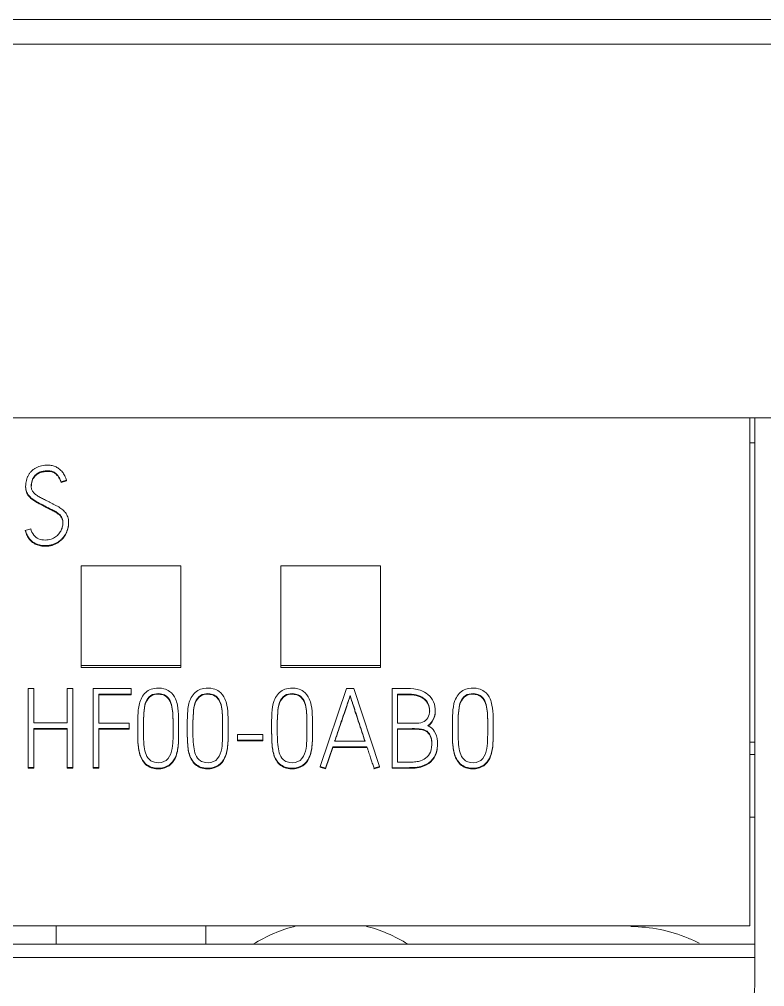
# Model space of a CAD drawing. Header units: millimetres. Extents: x 4137 to 6698, y 1400 to 3585.
# Drawn here: x 6231.81 to 6246.75, y 3361.39 to 3380.78 of the extents above; entities that cross this region are included whole.
import ezdxf

# ---------------------------------------------------------------- set-up
doc = ezdxf.new("R2010")
doc.units = ezdxf.units.MM
doc.layers.add('000-PI-Oprema', color=30, linetype='Continuous', lineweight=5)
doc.layers.add('004-PI-DIN Šina', color=3, linetype='Continuous')

msp = doc.modelspace()

# ---------------------------------------------------------------- linework, layer by layer
at = {"layer": '000-PI-Oprema', "color": 0, "linetype": 'ByBlock', "lineweight": 0}
for p, q in [((6246.448, 3372.791), (6221.648, 3372.791)), ((6246.448, 3372.791), (6246.548, 3372.791)), ((6246.448, 3362.608), (6246.448, 3372.791)), ((6251.448, 3372.791), (6246.548, 3372.791)), ((6246.548, 3372.291), (6246.448, 3372.291)), ((6231.934, 3371.42), (6231.934, 3371.407)), ((6232.645, 3371.509), (6232.753, 3371.54)), ((6232.645, 3371.496), (6232.753, 3371.527)), ((6232.645, 3371.509), (6232.645, 3371.496)), ((6232.753, 3371.54), (6232.753, 3371.527)), ((6232.795, 3370.682), (6232.795, 3370.695)), ((6232.037, 3370.567), (6231.928, 3370.536)), ((6231.928, 3370.536), (6231.928, 3370.524)), ((6233.048, 3369.827), (6233.048, 3367.828)), ((6235.048, 3369.827), (6233.048, 3369.827)), ((6235.048, 3367.828), (6235.048, 3369.827)), ((6237.048, 3369.827), (6237.048, 3367.828)), ((6239.048, 3369.827), (6237.048, 3369.827)), ((6239.048, 3367.828), (6239.048, 3369.827)), ((6233.048, 3367.828), (6233.048, 3367.79)), ((6233.048, 3367.828), (6235.048, 3367.828)), ((6233.048, 3367.79), (6235.048, 3367.79)), ((6235.048, 3367.828), (6235.048, 3367.79)), ((6237.048, 3367.828), (6239.048, 3367.828)), ((6237.048, 3367.828), (6237.048, 3367.79)), ((6237.048, 3367.79), (6239.048, 3367.79)), ((6239.048, 3367.828), (6239.048, 3367.79)), ((6231.985, 3367.365), (6231.985, 3365.782)), ((6232.096, 3367.365), (6231.985, 3367.365)), ((6232.096, 3366.678), (6232.096, 3367.365)), ((6232.88, 3367.365), (6232.767, 3367.365)), ((6232.767, 3367.365), (6232.767, 3366.678)), ((6232.88, 3365.782), (6232.88, 3367.365)), ((6234.052, 3367.367), (6233.29, 3367.367)), ((6233.29, 3367.367), (6233.29, 3365.784)), ((6234.052, 3367.255), (6234.052, 3367.367)), ((6238.368, 3367.369), (6237.837, 3365.804)), ((6238.51, 3367.369), (6238.368, 3367.369)), ((6239.027, 3365.804), (6238.51, 3367.369)), ((6239.278, 3365.78), (6239.278, 3367.365)), ((6233.404, 3366.674), (6233.404, 3367.255)), ((6233.404, 3367.255), (6234.052, 3367.255)), ((6233.404, 3367.242), (6234.052, 3367.242)), ((6234.052, 3367.255), (6234.052, 3367.242)), ((6238.439, 3367.228), (6238.439, 3367.216)), ((6239.391, 3367.253), (6239.391, 3366.671)), ((6240.146, 3366.916), (6240.146, 3366.937)), ((6232.767, 3366.678), (6232.096, 3366.678)), ((6232.096, 3365.782), (6232.096, 3366.566)), ((6232.096, 3366.566), (6232.767, 3366.566)), ((6232.767, 3366.566), (6232.767, 3365.782)), ((6234.012, 3366.674), (6233.404, 3366.674)), ((6233.404, 3365.784), (6233.404, 3366.564)), ((6233.404, 3366.564), (6234.012, 3366.564)), ((6234.012, 3366.564), (6234.012, 3366.674)), ((6234.012, 3366.564), (6234.012, 3366.551)), ((6234.182, 3366.631), (6234.182, 3366.618)), ((6235.001, 3366.587), (6235.001, 3366.6)), ((6235.174, 3366.631), (6235.174, 3366.618)), ((6235.993, 3366.587), (6235.993, 3366.6)), ((6236.865, 3366.631), (6236.865, 3366.618)), ((6237.684, 3366.587), (6237.684, 3366.6)), ((6239.391, 3366.561), (6239.391, 3365.89)), ((6240.489, 3366.631), (6240.489, 3366.618)), ((6241.308, 3366.587), (6241.308, 3366.6)), ((6232.096, 3366.553), (6232.767, 3366.553)), ((6233.404, 3366.551), (6234.012, 3366.551)), ((6236.69, 3366.443), (6236.184, 3366.443)), ((6236.184, 3366.443), (6236.184, 3366.33)), ((6236.69, 3366.33), (6236.69, 3366.443)), ((6236.184, 3366.33), (6236.184, 3366.318)), ((6236.184, 3366.33), (6236.69, 3366.33)), ((6236.184, 3366.318), (6236.69, 3366.318)), ((6236.69, 3366.33), (6236.69, 3366.318)), ((6237.944, 3365.769), (6238.09, 3366.198)), ((6237.944, 3365.756), (6238.09, 3366.185)), ((6238.09, 3366.198), (6238.776, 3366.198)), ((6238.09, 3366.198), (6238.09, 3366.185)), ((6238.09, 3366.185), (6238.776, 3366.185)), ((6238.738, 3366.31), (6238.128, 3366.31)), ((6238.776, 3366.198), (6238.776, 3366.185)), ((6240.19, 3366.245), (6240.19, 3366.257)), ((6246.448, 3366.291), (6246.548, 3366.291)), ((6246.448, 3366.041), (6246.548, 3366.041)), ((6231.985, 3365.782), (6231.985, 3365.769)), ((6231.985, 3365.782), (6232.096, 3365.782)), ((6232.096, 3365.782), (6232.096, 3365.769)), ((6232.767, 3365.782), (6232.767, 3365.769)), ((6232.767, 3365.782), (6232.88, 3365.782)), ((6232.88, 3365.782), (6232.88, 3365.769)), ((6233.29, 3365.784), (6233.404, 3365.784)), ((6233.29, 3365.784), (6233.29, 3365.772)), ((6233.404, 3365.784), (6233.404, 3365.772)), ((6237.837, 3365.804), (6237.944, 3365.769)), ((6237.837, 3365.804), (6237.837, 3365.791)), ((6237.837, 3365.791), (6237.944, 3365.756)), ((6238.918, 3365.769), (6239.027, 3365.804)), ((6238.918, 3365.756), (6239.027, 3365.791)), ((6239.027, 3365.804), (6239.027, 3365.791)), ((6239.278, 3365.78), (6239.278, 3365.767)), ((6231.985, 3365.769), (6232.096, 3365.769)), ((6232.767, 3365.769), (6232.88, 3365.769)), ((6233.29, 3365.772), (6233.404, 3365.772)), ((6237.944, 3365.769), (6237.944, 3365.756)), ((6238.916, 3365.763), (6238.918, 3365.756)), ((6238.918, 3365.769), (6238.918, 3365.756)), ((6246.448, 3364.786), (6246.548, 3364.786)), ((6246.448, 3362.608), (6221.648, 3362.608)), ((6232.548, 3362.608), (6232.548, 3362.24)), ((6235.548, 3362.608), (6235.548, 3362.24)), ((6246.548, 3362.24), (6221.548, 3362.24)), ((6246.548, 3361.977), (6221.548, 3361.977))]:
    msp.add_line(p, q, dxfattribs=at)
for start, end in [(103.753, 122.3801), (57.6199, 76.247)]:
    msp.add_arc((6238.048, 3359.791), 2.9, start, end, dxfattribs=at)
for points, knots in [([(6246.548, 3361.977), (6246.548, 3364.498), (6246.548, 3368.103), (6246.548, 3371.706), (6246.548, 3372.791)], [0, 0, 0, 0, 0.698854, 1, 1, 1, 1]), ([(6232.753, 3371.54), (6232.744, 3371.571), (6232.722, 3371.628), (6232.674, 3371.705), (6232.615, 3371.766), (6232.546, 3371.811), (6232.467, 3371.839), (6232.389, 3371.845), (6232.318, 3371.842), (6232.256, 3371.832), (6232.198, 3371.816), (6232.145, 3371.793), (6232.097, 3371.764), (6232.056, 3371.729), (6232.02, 3371.689), (6231.99, 3371.643), (6231.965, 3371.593), (6231.947, 3371.538), (6231.937, 3371.478), (6231.933, 3371.42), (6231.937, 3371.365), (6231.948, 3371.317), (6231.968, 3371.275), (6231.994, 3371.239), (6232.024, 3371.204), (6232.059, 3371.174), (6232.097, 3371.146), (6232.139, 3371.119), (6232.184, 3371.095), (6232.231, 3371.071), (6232.278, 3371.047), (6232.324, 3371.021), (6232.37, 3370.997), (6232.414, 3370.974), (6232.458, 3370.954), (6232.499, 3370.934), (6232.537, 3370.912), (6232.572, 3370.889), (6232.604, 3370.865), (6232.63, 3370.838), (6232.653, 3370.809), (6232.671, 3370.775), (6232.68, 3370.737), (6232.683, 3370.697), (6232.681, 3370.659), (6232.674, 3370.621), (6232.664, 3370.582), (6232.649, 3370.542), (6232.629, 3370.503), (6232.603, 3370.467), (6232.572, 3370.433), (6232.535, 3370.404), (6232.492, 3370.377), (6232.443, 3370.357), (6232.387, 3370.345), (6232.303, 3370.34), (6232.193, 3370.355), (6232.085, 3370.44), (6232.045, 3370.522), (6232.037, 3370.567)], [0, 0, 0, 0, 0.029502, 0.056552, 0.082213, 0.107035, 0.131706, 0.157625, 0.177725, 0.196768, 0.215008, 0.232485, 0.249262, 0.265692, 0.282067, 0.298646, 0.315747, 0.333416, 0.35172, 0.370963, 0.387214, 0.402039, 0.415923, 0.429557, 0.443355, 0.457518, 0.472137, 0.48722, 0.502837, 0.518847, 0.535063, 0.551489, 0.567151, 0.582304, 0.596956, 0.611001, 0.624363, 0.637091, 0.649186, 0.660727, 0.671894, 0.683121, 0.695107, 0.708316, 0.719066, 0.730707, 0.743348, 0.756492, 0.769735, 0.783289, 0.797204, 0.811603, 0.826753, 0.842746, 0.859925, 0.878764, 0.920226, 0.957605, 1, 1, 1, 1]), ([(6231.928, 3370.536), (6231.937, 3370.505), (6231.96, 3370.446), (6232.009, 3370.368), (6232.072, 3370.306), (6232.147, 3370.261), (6232.234, 3370.235), (6232.319, 3370.228), (6232.396, 3370.233), (6232.463, 3370.247), (6232.524, 3370.269), (6232.579, 3370.299), (6232.629, 3370.335), (6232.672, 3370.376), (6232.709, 3370.421), (6232.74, 3370.471), (6232.764, 3370.525), (6232.782, 3370.581), (6232.793, 3370.637), (6232.797, 3370.695), (6232.793, 3370.752), (6232.781, 3370.805), (6232.759, 3370.851), (6232.731, 3370.892), (6232.698, 3370.929), (6232.66, 3370.962), (6232.618, 3370.992), (6232.574, 3371.019), (6232.526, 3371.044), (6232.476, 3371.068), (6232.427, 3371.093), (6232.38, 3371.119), (6232.335, 3371.142), (6232.293, 3371.164), (6232.252, 3371.184), (6232.214, 3371.204), (6232.179, 3371.224), (6232.147, 3371.245), (6232.118, 3371.267), (6232.094, 3371.292), (6232.073, 3371.318), (6232.058, 3371.348), (6232.049, 3371.381), (6232.046, 3371.427), (6232.05, 3371.48), (6232.062, 3371.537), (6232.083, 3371.585), (6232.111, 3371.624), (6232.141, 3371.656), (6232.175, 3371.682), (6232.212, 3371.701), (6232.249, 3371.715), (6232.286, 3371.723), (6232.322, 3371.728), (6232.354, 3371.731), (6232.387, 3371.732), (6232.421, 3371.73), (6232.458, 3371.722), (6232.49, 3371.709), (6232.519, 3371.692), (6232.545, 3371.673), (6232.567, 3371.652), (6232.586, 3371.628), (6232.603, 3371.604), (6232.617, 3371.579), (6232.628, 3371.555), (6232.638, 3371.531), (6232.643, 3371.516), (6232.645, 3371.509)], [0, 0, 0, 0, 0.030216, 0.057834, 0.084112, 0.110126, 0.13699, 0.166062, 0.187444, 0.207786, 0.227532, 0.246694, 0.265147, 0.28321, 0.301078, 0.318906, 0.33698, 0.354995, 0.372624, 0.390132, 0.408102, 0.424528, 0.439934, 0.454952, 0.469937, 0.485134, 0.500714, 0.516729, 0.533253, 0.550073, 0.566929, 0.583824, 0.598837, 0.613277, 0.627146, 0.64033, 0.652736, 0.664395, 0.675364, 0.685785, 0.695827, 0.705789, 0.716159, 0.727332, 0.74751, 0.765141, 0.780786, 0.795151, 0.808601, 0.821478, 0.833928, 0.845962, 0.857807, 0.868933, 0.878649, 0.88698, 0.899043, 0.910208, 0.920757, 0.930874, 0.940594, 0.950061, 0.959303, 0.96829, 0.9771, 0.985473, 0.993098, 1, 1, 1, 1]), ([(6232.048, 3371.412), (6232.048, 3371.431), (6232.051, 3371.47), (6232.062, 3371.524), (6232.083, 3371.572), (6232.111, 3371.611), (6232.141, 3371.643), (6232.175, 3371.669), (6232.212, 3371.688), (6232.249, 3371.702), (6232.286, 3371.71), (6232.322, 3371.715), (6232.354, 3371.718), (6232.387, 3371.719), (6232.421, 3371.717), (6232.458, 3371.71), (6232.49, 3371.697), (6232.519, 3371.68), (6232.545, 3371.661), (6232.567, 3371.639), (6232.586, 3371.616), (6232.603, 3371.591), (6232.617, 3371.566), (6232.628, 3371.542), (6232.638, 3371.519), (6232.643, 3371.504), (6232.645, 3371.496)], [0, 0, 0, 0, 0.065823, 0.131059, 0.188942, 0.242091, 0.291852, 0.339495, 0.385558, 0.430084, 0.473906, 0.515072, 0.551021, 0.581842, 0.626473, 0.667782, 0.706813, 0.744244, 0.780205, 0.815232, 0.849428, 0.882676, 0.915274, 0.946254, 0.974465, 1, 1, 1, 1]), ([(6231.934, 3371.413), (6231.934, 3371.41), (6231.934, 3371.389), (6231.937, 3371.353), (6231.948, 3371.305), (6231.968, 3371.263), (6231.994, 3371.226), (6232.024, 3371.192), (6232.059, 3371.161), (6232.097, 3371.133), (6232.139, 3371.106), (6232.184, 3371.082), (6232.231, 3371.059), (6232.278, 3371.034), (6232.324, 3371.008), (6232.37, 3370.984), (6232.414, 3370.961), (6232.458, 3370.941), (6232.499, 3370.921), (6232.537, 3370.899), (6232.572, 3370.877), (6232.604, 3370.852), (6232.63, 3370.825), (6232.653, 3370.796), (6232.671, 3370.762), (6232.68, 3370.724), (6232.682, 3370.698), (6232.682, 3370.684)], [0, 0, 0, 0, 0.008262, 0.056111, 0.099761, 0.14064, 0.180782, 0.221408, 0.263107, 0.306149, 0.350557, 0.396538, 0.443676, 0.491422, 0.539784, 0.585899, 0.630514, 0.673652, 0.715005, 0.754346, 0.79182, 0.827432, 0.861414, 0.894293, 0.927346, 0.962637, 1, 1, 1, 1]), ([(6231.928, 3370.524), (6231.937, 3370.492), (6231.96, 3370.433), (6232.009, 3370.355), (6232.072, 3370.293), (6232.147, 3370.249), (6232.234, 3370.223), (6232.319, 3370.216), (6232.396, 3370.22), (6232.463, 3370.234), (6232.524, 3370.257), (6232.579, 3370.287), (6232.629, 3370.322), (6232.672, 3370.363), (6232.709, 3370.409), (6232.74, 3370.459), (6232.764, 3370.512), (6232.782, 3370.568), (6232.793, 3370.625), (6232.796, 3370.664), (6232.795, 3370.683), (6232.795, 3370.684)], [0, 0, 0, 0, 0.077352, 0.148056, 0.215328, 0.281923, 0.350695, 0.425118, 0.479856, 0.531932, 0.582482, 0.631538, 0.678776, 0.725017, 0.770759, 0.816399, 0.862669, 0.908787, 0.953917, 0.998739, 1, 1, 1, 1]), ([(6234.512, 3367.369), (6234.47, 3367.361), (6234.346, 3367.321), (6234.212, 3367.129), (6234.179, 3366.831), (6234.183, 3366.535), (6234.183, 3366.28), (6234.212, 3366.07), (6234.273, 3365.905), (6234.454, 3365.77), (6234.657, 3365.752), (6234.86, 3365.847), (6234.97, 3366.04), (6235.002, 3366.274), (6235.001, 3366.528), (6235.002, 3366.782), (6234.99, 3366.995), (6234.938, 3367.181), (6234.846, 3367.306), (6234.686, 3367.379), (6234.576, 3367.381), (6234.512, 3367.369)], [0, 0, 0, 0, 0.03125, 0.09375, 0.15625, 0.25, 0.3125, 0.34375, 0.40625, 0.4375, 0.5, 0.546875, 0.59375, 0.65625, 0.71875, 0.78125, 0.84375, 0.875, 0.921875, 0.953125, 1, 1, 1, 1]), ([(6235.504, 3367.369), (6235.462, 3367.361), (6235.338, 3367.321), (6235.204, 3367.129), (6235.171, 3366.831), (6235.175, 3366.535), (6235.175, 3366.28), (6235.204, 3366.07), (6235.265, 3365.905), (6235.446, 3365.77), (6235.649, 3365.752), (6235.852, 3365.847), (6235.962, 3366.04), (6235.993, 3366.274), (6235.993, 3366.528), (6235.994, 3366.782), (6235.982, 3366.995), (6235.93, 3367.181), (6235.838, 3367.306), (6235.678, 3367.379), (6235.568, 3367.381), (6235.504, 3367.369)], [0, 0, 0, 0, 0.03125, 0.09375, 0.15625, 0.25, 0.3125, 0.34375, 0.40625, 0.4375, 0.5, 0.546875, 0.59375, 0.65625, 0.71875, 0.78125, 0.84375, 0.875, 0.921875, 0.953125, 1, 1, 1, 1]), ([(6237.195, 3367.369), (6237.153, 3367.361), (6237.029, 3367.321), (6236.894, 3367.129), (6236.862, 3366.831), (6236.866, 3366.535), (6236.866, 3366.28), (6236.895, 3366.07), (6236.956, 3365.905), (6237.137, 3365.77), (6237.34, 3365.752), (6237.543, 3365.847), (6237.653, 3366.04), (6237.684, 3366.274), (6237.684, 3366.528), (6237.685, 3366.782), (6237.673, 3366.995), (6237.621, 3367.181), (6237.529, 3367.306), (6237.369, 3367.379), (6237.259, 3367.381), (6237.195, 3367.369)], [0, 0, 0, 0, 0.03125, 0.09375, 0.15625, 0.25, 0.3125, 0.34375, 0.40625, 0.4375, 0.5, 0.546875, 0.59375, 0.65625, 0.71875, 0.78125, 0.84375, 0.875, 0.921875, 0.953125, 1, 1, 1, 1]), ([(6239.278, 3367.365), (6239.337, 3367.365), (6239.483, 3367.362), (6239.716, 3367.376), (6239.95, 3367.304), (6240.105, 3367.149), (6240.156, 3366.968), (6240.138, 3366.806), (6240.075, 3366.692), (6240.023, 3366.643), (6239.999, 3366.625)], [0, 0, 0, 0, 0.121799, 0.300471, 0.478612, 0.608153, 0.736749, 0.853072, 0.938599, 1, 1, 1, 1]), ([(6240.819, 3367.369), (6240.776, 3367.361), (6240.652, 3367.321), (6240.518, 3367.129), (6240.486, 3366.831), (6240.49, 3366.535), (6240.49, 3366.28), (6240.519, 3366.07), (6240.579, 3365.905), (6240.761, 3365.77), (6240.964, 3365.752), (6241.167, 3365.847), (6241.277, 3366.04), (6241.308, 3366.274), (6241.308, 3366.528), (6241.309, 3366.782), (6241.297, 3366.995), (6241.245, 3367.181), (6241.153, 3367.306), (6240.993, 3367.379), (6240.883, 3367.381), (6240.819, 3367.369)], [0, 0, 0, 0, 0.03125, 0.09375, 0.15625, 0.25, 0.3125, 0.34375, 0.40625, 0.4375, 0.5, 0.546875, 0.59375, 0.65625, 0.71875, 0.78125, 0.84375, 0.875, 0.921875, 0.953125, 1, 1, 1, 1]), ([(6234.738, 3367.228), (6234.708, 3367.247), (6234.62, 3367.27), (6234.474, 3367.262), (6234.332, 3367.128), (6234.306, 3366.929), (6234.293, 3366.722), (6234.296, 3366.545), (6234.296, 3366.37), (6234.305, 3366.211), (6234.338, 3366.039), (6234.422, 3365.914), (6234.582, 3365.868), (6234.774, 3365.896), (6234.875, 3366.116), (6234.891, 3366.354), (6234.891, 3366.602), (6234.889, 3366.83), (6234.873, 3367.005), (6234.83, 3367.141), (6234.768, 3367.21), (6234.738, 3367.228)], [0, 0, 0, 0, 0.03125, 0.078125, 0.125, 0.1875, 0.25, 0.3125, 0.34375, 0.40625, 0.453125, 0.5, 0.53125, 0.59375, 0.65625, 0.71875, 0.8125, 0.875, 0.921875, 0.96875, 1, 1, 1, 1]), ([(6234.738, 3367.216), (6234.708, 3367.234), (6234.62, 3367.257), (6234.474, 3367.249), (6234.332, 3367.115), (6234.306, 3366.916), (6234.296, 3366.752), (6234.295, 3366.656), (6234.295, 3366.629)], [0, 0, 0, 0, 0.114194, 0.285486, 0.456777, 0.685166, 0.913555, 1, 1, 1, 1]), ([(6234.89, 3366.542), (6234.89, 3366.569), (6234.89, 3366.667), (6234.889, 3366.817), (6234.873, 3366.993), (6234.83, 3367.128), (6234.768, 3367.197), (6234.738, 3367.216)], [0, 0, 0, 0, 0.115044, 0.410029, 0.631268, 0.852507, 1, 1, 1, 1]), ([(6235.73, 3367.228), (6235.7, 3367.247), (6235.612, 3367.27), (6235.466, 3367.262), (6235.324, 3367.128), (6235.298, 3366.929), (6235.285, 3366.722), (6235.288, 3366.545), (6235.288, 3366.37), (6235.297, 3366.211), (6235.33, 3366.039), (6235.414, 3365.914), (6235.574, 3365.868), (6235.766, 3365.896), (6235.867, 3366.116), (6235.883, 3366.354), (6235.883, 3366.602), (6235.881, 3366.83), (6235.865, 3367.005), (6235.822, 3367.141), (6235.76, 3367.21), (6235.73, 3367.228)], [0, 0, 0, 0, 0.03125, 0.078125, 0.125, 0.1875, 0.25, 0.3125, 0.34375, 0.40625, 0.453125, 0.5, 0.53125, 0.59375, 0.65625, 0.71875, 0.8125, 0.875, 0.921875, 0.96875, 1, 1, 1, 1]), ([(6235.73, 3367.216), (6235.7, 3367.234), (6235.612, 3367.257), (6235.466, 3367.249), (6235.324, 3367.115), (6235.298, 3366.916), (6235.288, 3366.752), (6235.287, 3366.656), (6235.287, 3366.629)], [0, 0, 0, 0, 0.114194, 0.285486, 0.456777, 0.685166, 0.913555, 1, 1, 1, 1]), ([(6235.882, 3366.542), (6235.882, 3366.569), (6235.882, 3366.667), (6235.881, 3366.817), (6235.865, 3366.993), (6235.822, 3367.128), (6235.76, 3367.197), (6235.73, 3367.216)], [0, 0, 0, 0, 0.115044, 0.410029, 0.631268, 0.852507, 1, 1, 1, 1]), ([(6237.421, 3367.228), (6237.391, 3367.247), (6237.303, 3367.27), (6237.157, 3367.262), (6237.015, 3367.128), (6236.989, 3366.929), (6236.976, 3366.722), (6236.979, 3366.545), (6236.979, 3366.37), (6236.988, 3366.211), (6237.021, 3366.039), (6237.105, 3365.914), (6237.265, 3365.868), (6237.457, 3365.896), (6237.558, 3366.116), (6237.574, 3366.354), (6237.574, 3366.602), (6237.572, 3366.83), (6237.556, 3367.005), (6237.513, 3367.141), (6237.451, 3367.21), (6237.421, 3367.228)], [0, 0, 0, 0, 0.03125, 0.078125, 0.125, 0.1875, 0.25, 0.3125, 0.34375, 0.40625, 0.453125, 0.5, 0.53125, 0.59375, 0.65625, 0.71875, 0.8125, 0.875, 0.921875, 0.96875, 1, 1, 1, 1]), ([(6237.421, 3367.216), (6237.391, 3367.234), (6237.303, 3367.257), (6237.157, 3367.249), (6237.015, 3367.115), (6236.989, 3366.916), (6236.979, 3366.752), (6236.978, 3366.656), (6236.978, 3366.629)], [0, 0, 0, 0, 0.114194, 0.285486, 0.456777, 0.685166, 0.913555, 1, 1, 1, 1]), ([(6237.573, 3366.542), (6237.573, 3366.569), (6237.573, 3366.667), (6237.572, 3366.817), (6237.556, 3366.993), (6237.513, 3367.128), (6237.451, 3367.197), (6237.421, 3367.216)], [0, 0, 0, 0, 0.115044, 0.410029, 0.631268, 0.852507, 1, 1, 1, 1]), ([(6238.128, 3366.31), (6238.139, 3366.343), (6238.161, 3366.408), (6238.194, 3366.507), (6238.228, 3366.606), (6238.261, 3366.703), (6238.292, 3366.796), (6238.323, 3366.884), (6238.351, 3366.965), (6238.376, 3367.039), (6238.398, 3367.105), (6238.415, 3367.158), (6238.429, 3367.198), (6238.436, 3367.22), (6238.439, 3367.228)], [0, 0, 0, 0, 0.106118, 0.213594, 0.322428, 0.429305, 0.530911, 0.627246, 0.716632, 0.797389, 0.869519, 0.929228, 0.972722, 1, 1, 1, 1]), ([(6238.132, 3366.31), (6238.142, 3366.339), (6238.162, 3366.4), (6238.194, 3366.494), (6238.228, 3366.593), (6238.261, 3366.69), (6238.292, 3366.783), (6238.323, 3366.871), (6238.351, 3366.953), (6238.376, 3367.027), (6238.398, 3367.092), (6238.415, 3367.146), (6238.429, 3367.186), (6238.436, 3367.207), (6238.439, 3367.216)], [0, 0, 0, 0, 0.09357, 0.202554, 0.312916, 0.421294, 0.524326, 0.622014, 0.712654, 0.794544, 0.867687, 0.928234, 0.972339, 1, 1, 1, 1]), ([(6238.439, 3367.228), (6238.442, 3367.22), (6238.449, 3367.198), (6238.462, 3367.158), (6238.479, 3367.105), (6238.5, 3367.039), (6238.524, 3366.965), (6238.55, 3366.884), (6238.579, 3366.796), (6238.61, 3366.703), (6238.642, 3366.606), (6238.675, 3366.507), (6238.707, 3366.408), (6238.728, 3366.343), (6238.738, 3366.31)], [0, 0, 0, 0, 0.027336, 0.070868, 0.130595, 0.202708, 0.283396, 0.372662, 0.4689, 0.570509, 0.677489, 0.786433, 0.893936, 1, 1, 1, 1]), ([(6238.439, 3367.216), (6238.442, 3367.207), (6238.449, 3367.186), (6238.462, 3367.146), (6238.479, 3367.092), (6238.5, 3367.027), (6238.524, 3366.953), (6238.55, 3366.871), (6238.579, 3366.783), (6238.61, 3366.69), (6238.642, 3366.593), (6238.675, 3366.494), (6238.705, 3366.4), (6238.725, 3366.339), (6238.734, 3366.31)], [0, 0, 0, 0, 0.02772, 0.071862, 0.132428, 0.205553, 0.287375, 0.377893, 0.475483, 0.578518, 0.686999, 0.797473, 0.906485, 1, 1, 1, 1]), ([(6239.391, 3366.671), (6239.439, 3366.671), (6239.524, 3366.671), (6239.654, 3366.672), (6239.783, 3366.667), (6239.928, 3366.69), (6240.026, 3366.813), (6240.041, 3366.957), (6239.998, 3367.099), (6239.883, 3367.205), (6239.709, 3367.259), (6239.541, 3367.251), (6239.431, 3367.253), (6239.391, 3367.253)], [0, 0, 0, 0, 0.089881, 0.159215, 0.241238, 0.333496, 0.41712, 0.515535, 0.593949, 0.688978, 0.794399, 0.924872, 1, 1, 1, 1]), ([(6240.033, 3366.915), (6240.033, 3366.928), (6240.029, 3366.983), (6239.998, 3367.087), (6239.883, 3367.192), (6239.709, 3367.247), (6239.541, 3367.238), (6239.431, 3367.24), (6239.391, 3367.24)], [0, 0, 0, 0, 0.046506, 0.200835, 0.387866, 0.595348, 0.852137, 1, 1, 1, 1]), ([(6241.045, 3367.228), (6241.015, 3367.247), (6240.927, 3367.27), (6240.781, 3367.262), (6240.638, 3367.128), (6240.613, 3366.929), (6240.6, 3366.722), (6240.603, 3366.545), (6240.603, 3366.37), (6240.612, 3366.211), (6240.645, 3366.039), (6240.729, 3365.914), (6240.889, 3365.868), (6241.081, 3365.896), (6241.182, 3366.116), (6241.197, 3366.354), (6241.197, 3366.602), (6241.196, 3366.83), (6241.18, 3367.005), (6241.137, 3367.141), (6241.075, 3367.21), (6241.045, 3367.228)], [0, 0, 0, 0, 0.03125, 0.078125, 0.125, 0.1875, 0.25, 0.3125, 0.34375, 0.40625, 0.453125, 0.5, 0.53125, 0.59375, 0.65625, 0.71875, 0.8125, 0.875, 0.921875, 0.96875, 1, 1, 1, 1]), ([(6241.045, 3367.216), (6241.015, 3367.234), (6240.927, 3367.257), (6240.781, 3367.249), (6240.638, 3367.115), (6240.613, 3366.916), (6240.603, 3366.752), (6240.602, 3366.656), (6240.602, 3366.629)], [0, 0, 0, 0, 0.114194, 0.285486, 0.456777, 0.685166, 0.913555, 1, 1, 1, 1]), ([(6241.197, 3366.542), (6241.197, 3366.569), (6241.197, 3366.667), (6241.196, 3366.817), (6241.18, 3366.993), (6241.137, 3367.128), (6241.075, 3367.197), (6241.045, 3367.216)], [0, 0, 0, 0, 0.115044, 0.410029, 0.631268, 0.852507, 1, 1, 1, 1]), ([(6240.146, 3366.919), (6240.146, 3366.872), (6240.133, 3366.785), (6240.075, 3366.679), (6240.023, 3366.631), (6239.999, 3366.613)], [0, 0, 0, 0, 0.39415, 0.746816, 1, 1, 1, 1]), ([(6234.182, 3366.618), (6234.182, 3366.572), (6234.183, 3366.441), (6234.183, 3366.267), (6234.212, 3366.057), (6234.273, 3365.892), (6234.454, 3365.757), (6234.657, 3365.739), (6234.86, 3365.834), (6234.97, 3366.027), (6235.002, 3366.261), (6235.001, 3366.455), (6235.001, 3366.563), (6235.001, 3366.587)], [0, 0, 0, 0, 0.065476, 0.18556, 0.245602, 0.365686, 0.425728, 0.545812, 0.635875, 0.725938, 0.846022, 0.966106, 1, 1, 1, 1]), ([(6235.174, 3366.618), (6235.174, 3366.572), (6235.175, 3366.441), (6235.175, 3366.267), (6235.204, 3366.057), (6235.265, 3365.892), (6235.446, 3365.757), (6235.649, 3365.739), (6235.852, 3365.834), (6235.962, 3366.027), (6235.993, 3366.261), (6235.993, 3366.455), (6235.993, 3366.563), (6235.993, 3366.587)], [0, 0, 0, 0, 0.065476, 0.18556, 0.245602, 0.365686, 0.425728, 0.545812, 0.635875, 0.725938, 0.846022, 0.966106, 1, 1, 1, 1]), ([(6236.865, 3366.618), (6236.865, 3366.572), (6236.866, 3366.441), (6236.866, 3366.267), (6236.895, 3366.057), (6236.956, 3365.892), (6237.137, 3365.757), (6237.34, 3365.739), (6237.543, 3365.834), (6237.653, 3366.027), (6237.684, 3366.261), (6237.684, 3366.455), (6237.684, 3366.563), (6237.684, 3366.587)], [0, 0, 0, 0, 0.065476, 0.18556, 0.245602, 0.365686, 0.425728, 0.545812, 0.635875, 0.725938, 0.846022, 0.966106, 1, 1, 1, 1]), ([(6239.999, 3366.625), (6240.052, 3366.595), (6240.15, 3366.513), (6240.198, 3366.316), (6240.185, 3366.119), (6240.106, 3365.932), (6239.946, 3365.828), (6239.781, 3365.785), (6239.621, 3365.779), (6239.452, 3365.78), (6239.336, 3365.78), (6239.278, 3365.78)], [0, 0, 0, 0, 0.103943, 0.238103, 0.352261, 0.47238, 0.599265, 0.688206, 0.785795, 0.892897, 1, 1, 1, 1]), ([(6239.391, 3365.89), (6239.43, 3365.89), (6239.534, 3365.891), (6239.675, 3365.888), (6239.827, 3365.904), (6239.961, 3365.959), (6240.07, 3366.101), (6240.082, 3366.271), (6240.061, 3366.432), (6239.948, 3366.552), (6239.77, 3366.564), (6239.586, 3366.56), (6239.455, 3366.561), (6239.391, 3366.561)], [0, 0, 0, 0, 0.066156, 0.175169, 0.23737, 0.32413, 0.412445, 0.52466, 0.605148, 0.683631, 0.78156, 0.89078, 1, 1, 1, 1]), ([(6240.489, 3366.618), (6240.489, 3366.572), (6240.49, 3366.441), (6240.49, 3366.267), (6240.519, 3366.057), (6240.579, 3365.892), (6240.761, 3365.757), (6240.964, 3365.739), (6241.167, 3365.834), (6241.277, 3366.027), (6241.308, 3366.261), (6241.308, 3366.455), (6241.308, 3366.563), (6241.308, 3366.587)], [0, 0, 0, 0, 0.065476, 0.18556, 0.245602, 0.365686, 0.425728, 0.545812, 0.635875, 0.725938, 0.846022, 0.966106, 1, 1, 1, 1]), ([(6240.077, 3366.241), (6240.077, 3366.253), (6240.075, 3366.313), (6240.061, 3366.419), (6239.948, 3366.54), (6239.77, 3366.552), (6239.586, 3366.548), (6239.455, 3366.549), (6239.391, 3366.549)], [0, 0, 0, 0, 0.039686, 0.202294, 0.36085, 0.558693, 0.779347, 1, 1, 1, 1]), ([(6238.776, 3366.198), (6238.782, 3366.178), (6238.795, 3366.139), (6238.813, 3366.083), (6238.83, 3366.03), (6238.846, 3365.981), (6238.861, 3365.936), (6238.876, 3365.893), (6238.891, 3365.851), (6238.905, 3365.809), (6238.914, 3365.782), (6238.918, 3365.769)], [0, 0, 0, 0, 0.138948, 0.27018, 0.393699, 0.508312, 0.612826, 0.707241, 0.810993, 0.908573, 1, 1, 1, 1]), ([(6240.19, 3366.246), (6240.19, 3366.2), (6240.178, 3366.091), (6240.106, 3365.919), (6239.946, 3365.815), (6239.781, 3365.772), (6239.621, 3365.766), (6239.452, 3365.768), (6239.336, 3365.767), (6239.278, 3365.767)], [0, 0, 0, 0, 0.115677, 0.279669, 0.452899, 0.574324, 0.707557, 0.853779, 1, 1, 1, 1]), ([(6245.436, 3362.262), (6245.363, 3362.299), (6244.932, 3362.498), (6244.458, 3362.595), (6244.065, 3362.595), (6244.065, 3362.595), (6244.065, 3362.595)], [0, 0, 0, 0, 0.171752, 1, 1, 1, 1, 1, 1]), ([(6246.548, 3361.391), (6246.548, 3361.584), (6246.548, 3361.779), (6246.548, 3361.975), (6246.548, 3361.977)], [0, 0, 0, 0, 0.989298, 1, 1, 1, 1]), ([(6246.548, 3361.391), (6246.548, 3361.326), (6246.541, 3361.261), (6246.522, 3361.166), (6246.514, 3361.134), (6246.495, 3361.072), (6246.484, 3361.041), (6246.447, 3360.95), (6246.417, 3360.893), (6246.363, 3360.812), (6246.344, 3360.785), (6246.303, 3360.734), (6246.281, 3360.71), (6246.212, 3360.64), (6246.162, 3360.599), (6246.08, 3360.545), (6246.052, 3360.528), (6245.994, 3360.497), (6245.935, 3360.468), (6245.874, 3360.446), (6245.827, 3360.432), (6245.812, 3360.427), (6245.78, 3360.419), (6245.764, 3360.415), (6245.683, 3360.398), (6245.618, 3360.391), (6245.552, 3360.391)], [0, 0, 0, 0, 0.125, 0.125, 0.1875, 0.1875, 0.25, 0.25, 0.375, 0.375, 0.4375, 0.4375, 0.5, 0.5, 0.625, 0.625, 0.6875, 0.6875, 0.75, 0.8125, 0.8125, 0.84375, 0.84375, 0.875, 0.875, 1, 1, 1, 1])]:
    msp.add_open_spline(points, degree=3, knots=knots, dxfattribs=at)
at = {"layer": '004-PI-DIN Šina', "color": 0, "linetype": 'ByBlock', "lineweight": 0}
for p, q in [((6376.048, 3380.778), (5893.448, 3380.778)), ((6376.048, 3380.278), (5893.448, 3380.278))]:
    msp.add_line(p, q, dxfattribs=at)

doc.saveas('drawing.dxf')
